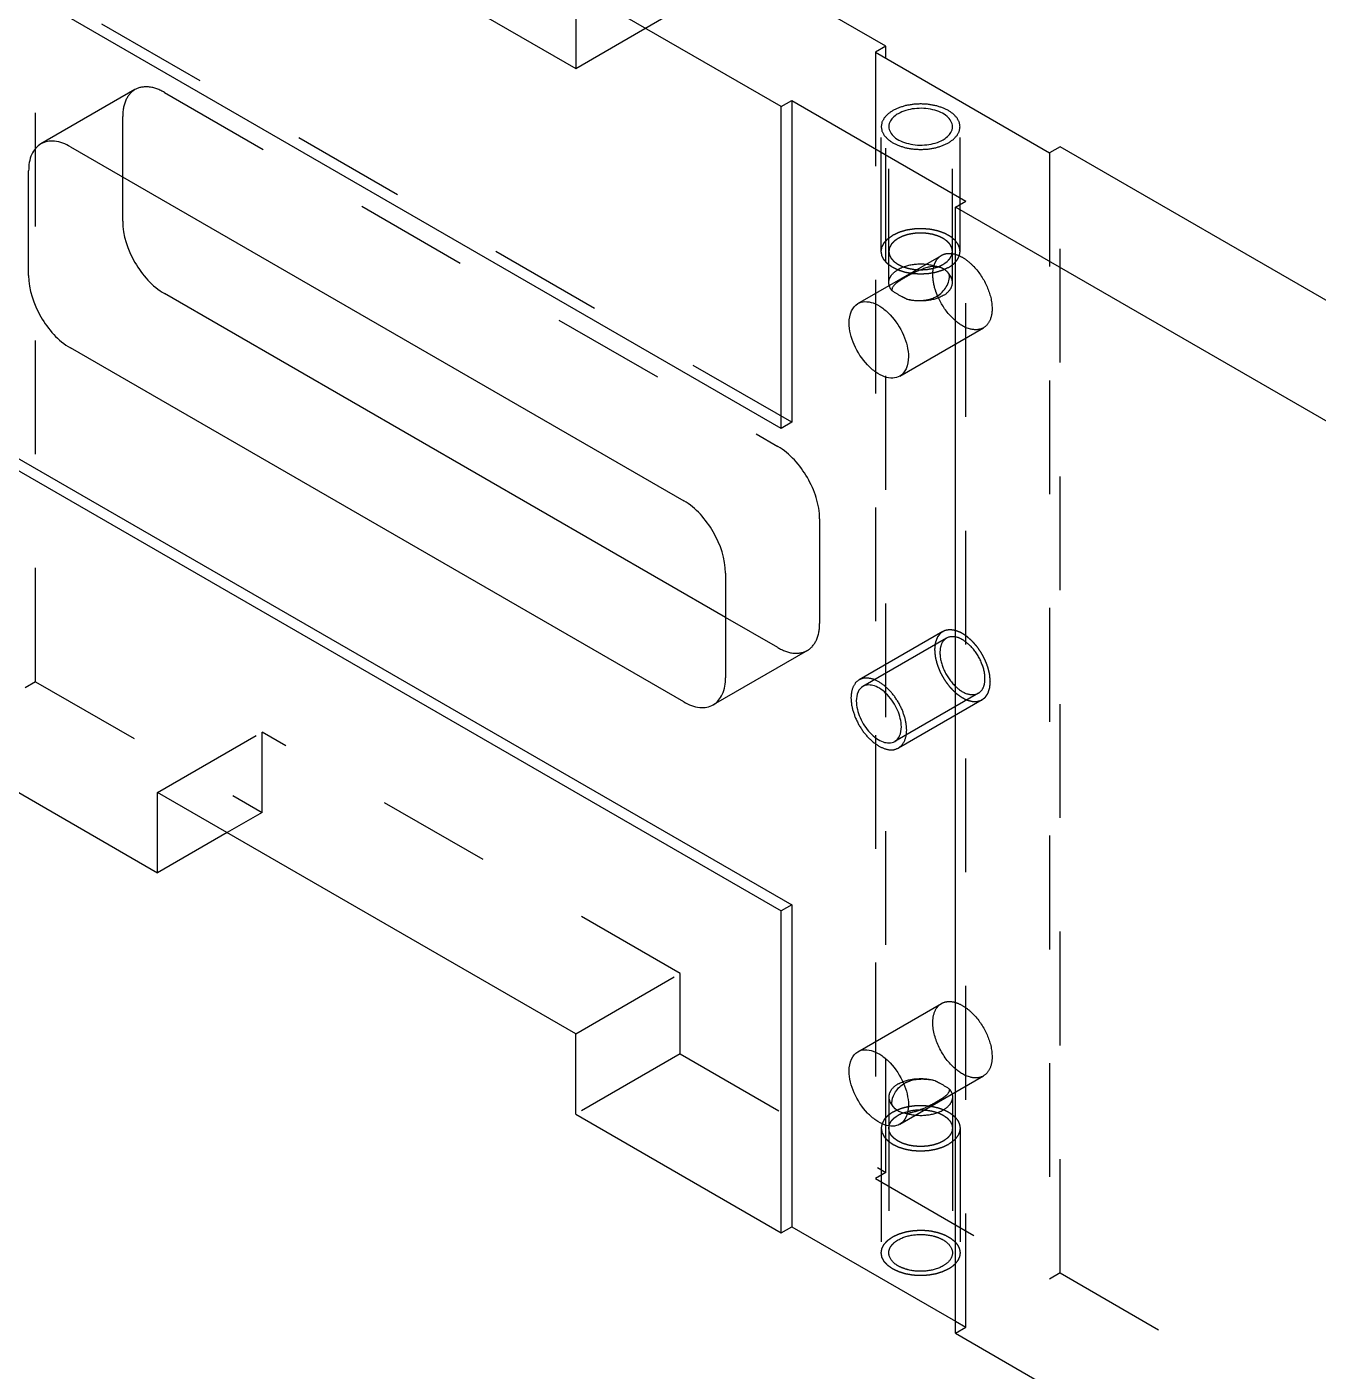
# Model space of a CAD drawing. Header units: millimetres. Extents: x 0 to 840, y 0 to 594.
# Drawn here: x 199.6 to 252, y 68 to 122.5 of the extents above; entities that cross this region are included whole.
import ezdxf

# ---------------------------------------------------------------- set-up
doc = ezdxf.new("R2010")
doc.units = ezdxf.units.MM
doc.header["$LTSCALE"] = 46.2
doc.linetypes.add('HIDDEN', pattern=[0.2, 0.1, -0.1])
doc.layers.get('0').update_dxf_attribs({"linetype": 'CONTINUOUS', "true_color": 0xffffff})
doc.layers.add('ASSI', color=7, linetype='CONTINUOUS', true_color=0xffffff)
doc.layers.add('DEFAULT_2', color=6, linetype='HIDDEN', true_color=0xff00ff)

msp = doc.modelspace()

# ---------------------------------------------------------------- linework, layer by layer
at = {"color": 7, "linetype": 'CONTINUOUS', "true_color": 0xffffff}
for p, q in [((204.871, 130.652), (221.842, 120.854)), ((230.185, 106.239), (195.678, 126.161)), ((234.428, 121.752), (226.084, 126.569)), ((221.842, 124.12), (221.842, 120.854)), ((230.185, 119.303), (221.842, 124.12)), ((234.428, 121.752), (234.004, 121.507)), ((234.428, 121.262), (234.428, 121.752)), ((234.004, 121.507), (241.075, 117.425)), ((230.185, 119.303), (230.61, 119.548)), ((230.61, 119.548), (230.61, 106.484)), ((230.61, 119.548), (237.681, 115.465)), ((230.185, 106.239), (230.185, 119.303)), ((201.335, 117.669), (226.226, 103.299)), ((241.499, 117.67), (241.075, 117.425)), ((285.481, 92.277), (241.499, 117.67)), ((199.638, 112.444), (199.638, 116.689)), ((203.457, 114.648), (203.457, 116.445)), ((237.257, 115.22), (237.681, 115.465)), ((237.257, 69.496), (237.257, 115.22)), ((281.239, 89.828), (237.257, 115.22)), ((227.923, 98.563), (205.154, 111.709)), ((226.226, 95.134), (201.335, 109.504)), ((195.678, 106.565), (230.185, 86.643)), ((196.103, 106.81), (230.61, 86.888)), ((230.61, 106.484), (230.185, 106.239)), ((227.923, 100.36), (227.923, 96.114)), ((195.678, 93.501), (204.871, 88.194)), ((204.871, 88.194), (204.871, 91.46)), ((221.842, 81.662), (204.871, 91.46)), ((207.699, 89.827), (204.871, 88.194)), ((230.61, 86.888), (230.185, 86.643)), ((230.61, 86.888), (230.61, 73.823)), ((230.185, 73.579), (230.185, 86.643)), ((221.842, 78.396), (221.842, 81.662)), ((221.842, 78.396), (230.185, 73.579)), ((230.185, 73.579), (230.61, 73.823)), ((230.61, 73.823), (237.257, 69.986)), ((237.257, 69.496), (281.239, 44.104))]:
    msp.add_line(p, q, dxfattribs=at)
at = {"color": 3, "linetype": 'CONTINUOUS', "true_color": 0x00ff00}
for points, knots in [([(234.711, 119.139), (234.678, 119.116), (234.628, 119.082), (234.563, 119.035), (234.509, 119.001), (234.477, 118.96), (234.438, 118.921), (234.403, 118.881), (234.361, 118.842), (234.343, 118.798), (234.319, 118.755), (234.298, 118.712), (234.269, 118.67), (234.267, 118.623), (234.257, 118.578), (234.251, 118.532), (234.238, 118.486), (234.251, 118.441), (234.257, 118.396), (234.266, 118.352), (234.268, 118.306), (234.297, 118.264), (234.317, 118.22), (234.342, 118.178), (234.359, 118.133), (234.401, 118.095), (234.436, 118.054), (234.474, 118.015), (234.506, 117.974), (234.561, 117.94), (234.61, 117.904), (234.661, 117.869), (234.708, 117.831), (234.772, 117.805), (234.831, 117.775), (234.893, 117.748), (234.95, 117.716), (235.022, 117.698), (235.113, 117.669), (235.224, 117.628), (235.378, 117.61), (235.523, 117.575), (235.685, 117.574), (235.843, 117.557), (235.997, 117.574), (236.155, 117.574), (236.301, 117.609), (236.456, 117.627), (236.588, 117.677), (236.732, 117.712), (236.849, 117.776), (236.933, 117.814), (236.974, 117.833)], [0, 0, 0, 0, 0.03125, 0.046875, 0.0625, 0.078125, 0.09375, 0.109375, 0.125, 0.140625, 0.15625, 0.171875, 0.1875, 0.203125, 0.21875, 0.234375, 0.25, 0.265625, 0.28125, 0.296875, 0.3125, 0.328125, 0.34375, 0.359375, 0.375, 0.390625, 0.40625, 0.421875, 0.4375, 0.453125, 0.46875, 0.484375, 0.5, 0.515625, 0.53125, 0.546875, 0.5625, 0.578125, 0.59375, 0.625, 0.65625, 0.6875, 0.71875, 0.75, 0.78125, 0.8125, 0.84375, 0.875, 0.90625, 0.9375, 0.96875, 1, 1, 1, 1]), ([(236.974, 117.833), (237.007, 117.856), (237.057, 117.891), (237.121, 117.938), (237.176, 117.971), (237.208, 118.012), (237.246, 118.052), (237.281, 118.092), (237.324, 118.13), (237.341, 118.175), (237.366, 118.217), (237.387, 118.261), (237.415, 118.303), (237.417, 118.349), (237.427, 118.395), (237.433, 118.44), (237.447, 118.486), (237.433, 118.531), (237.428, 118.576), (237.418, 118.621), (237.416, 118.666), (237.388, 118.709), (237.367, 118.752), (237.343, 118.795), (237.326, 118.839), (237.284, 118.878), (237.249, 118.918), (237.21, 118.957), (237.179, 118.999), (237.123, 119.033), (237.075, 119.069), (237.023, 119.103), (236.977, 119.141), (236.912, 119.167), (236.853, 119.197), (236.792, 119.225), (236.735, 119.256), (236.663, 119.275), (236.572, 119.303), (236.461, 119.344), (236.306, 119.363), (236.161, 119.397), (236, 119.398), (235.842, 119.416), (235.688, 119.398), (235.529, 119.398), (235.383, 119.363), (235.229, 119.346), (235.097, 119.295), (234.952, 119.261), (234.835, 119.196), (234.752, 119.159), (234.711, 119.139)], [0, 0, 0, 0, 0.03125, 0.046875, 0.0625, 0.078125, 0.09375, 0.109375, 0.125, 0.140625, 0.15625, 0.171875, 0.1875, 0.203125, 0.21875, 0.234375, 0.25, 0.265625, 0.28125, 0.296875, 0.3125, 0.328125, 0.34375, 0.359375, 0.375, 0.390625, 0.40625, 0.421875, 0.4375, 0.453125, 0.46875, 0.484375, 0.5, 0.515625, 0.53125, 0.546875, 0.5625, 0.578125, 0.59375, 0.625, 0.65625, 0.6875, 0.71875, 0.75, 0.78125, 0.8125, 0.84375, 0.875, 0.90625, 0.9375, 0.96875, 1, 1, 1, 1]), ([(235.277, 93.991), (235.273, 94.036), (235.268, 94.102), (235.26, 94.191), (235.258, 94.256), (235.238, 94.328), (235.217, 94.421), (235.197, 94.538), (235.136, 94.681), (235.094, 94.824), (235.014, 94.964), (234.95, 95.11), (234.858, 95.234), (234.779, 95.371), (234.676, 95.48), (234.583, 95.605), (234.492, 95.681), (234.421, 95.746), (234.37, 95.799), (234.313, 95.834), (234.257, 95.874), (234.201, 95.911), (234.145, 95.955), (234.09, 95.975), (234.035, 96.002), (233.981, 96.026), (233.925, 96.057), (233.873, 96.064), (233.82, 96.077), (233.767, 96.088), (233.713, 96.105), (233.666, 96.098), (233.616, 96.098), (233.568, 96.095), (233.518, 96.098), (233.476, 96.077), (233.432, 96.063), (233.389, 96.045), (233.343, 96.034), (233.311, 96), (233.275, 95.972), (233.241, 95.942), (233.202, 95.917), (233.18, 95.872), (233.153, 95.832), (233.128, 95.79), (233.098, 95.752), (233.085, 95.697), (233.068, 95.647), (233.053, 95.594), (233.033, 95.546), (233.031, 95.481), (233.023, 95.4), (233.018, 95.338), (233.014, 95.298)], [0, 0, 0, 0, 0.03125, 0.046875, 0.0625, 0.078125, 0.09375, 0.125, 0.15625, 0.1875, 0.21875, 0.25, 0.28125, 0.3125, 0.34375, 0.375, 0.40625, 0.421875, 0.4375, 0.453125, 0.46875, 0.484375, 0.5, 0.515625, 0.53125, 0.546875, 0.5625, 0.578125, 0.59375, 0.609375, 0.625, 0.640625, 0.65625, 0.671875, 0.6875, 0.703125, 0.71875, 0.734375, 0.75, 0.765625, 0.78125, 0.796875, 0.8125, 0.828125, 0.84375, 0.859375, 0.875, 0.890625, 0.90625, 0.921875, 0.9375, 0.953125, 0.96875, 1, 1, 1, 1]), ([(233.014, 95.298), (233.017, 95.253), (233.022, 95.187), (233.031, 95.098), (233.032, 95.032), (233.052, 94.961), (233.073, 94.868), (233.093, 94.751), (233.154, 94.608), (233.197, 94.465), (233.277, 94.325), (233.34, 94.179), (233.433, 94.054), (233.512, 93.918), (233.615, 93.808), (233.708, 93.684), (233.799, 93.608), (233.869, 93.543), (233.921, 93.49), (233.978, 93.455), (234.033, 93.415), (234.089, 93.378), (234.145, 93.334), (234.2, 93.314), (234.255, 93.286), (234.31, 93.263), (234.366, 93.232), (234.418, 93.225), (234.471, 93.211), (234.523, 93.201), (234.578, 93.184), (234.625, 93.191), (234.674, 93.191), (234.722, 93.194), (234.773, 93.191), (234.814, 93.212), (234.859, 93.226), (234.901, 93.244), (234.948, 93.255), (234.98, 93.289), (235.016, 93.316), (235.05, 93.347), (235.088, 93.371), (235.111, 93.417), (235.138, 93.457), (235.163, 93.499), (235.193, 93.536), (235.205, 93.592), (235.222, 93.642), (235.237, 93.695), (235.257, 93.743), (235.259, 93.808), (235.268, 93.888), (235.273, 93.95), (235.277, 93.991)], [0, 0, 0, 0, 0.03125, 0.046875, 0.0625, 0.078125, 0.09375, 0.125, 0.15625, 0.1875, 0.21875, 0.25, 0.28125, 0.3125, 0.34375, 0.375, 0.40625, 0.421875, 0.4375, 0.453125, 0.46875, 0.484375, 0.5, 0.515625, 0.53125, 0.546875, 0.5625, 0.578125, 0.59375, 0.609375, 0.625, 0.640625, 0.65625, 0.671875, 0.6875, 0.703125, 0.71875, 0.734375, 0.75, 0.765625, 0.78125, 0.796875, 0.8125, 0.828125, 0.84375, 0.859375, 0.875, 0.890625, 0.90625, 0.921875, 0.9375, 0.953125, 0.96875, 1, 1, 1, 1])]:
    msp.add_open_spline(points, degree=3, knots=knots, dxfattribs=at)
at = {"color": 7, "linetype": 'CONTINUOUS', "true_color": 0xffffff}
for points, knots in [([(201.335, 117.669), (201.137, 117.784), (200.74, 117.949), (200.297, 117.882), (200.135, 117.788)], [0, 0, 0, 0, 0.550783, 1, 1, 1, 1]), ([(200.135, 117.788), (199.973, 117.695), (199.694, 117.344), (199.638, 116.919), (199.638, 116.689)], [0, 0, 0, 0, 0.449215, 1, 1, 1, 1]), ([(203.457, 114.648), (203.457, 114.066), (203.854, 112.918), (204.65, 112), (205.154, 111.709)], [0, 0, 0, 0, 0.500001, 1, 1, 1, 1]), ([(199.638, 112.444), (199.638, 111.862), (200.036, 110.713), (200.832, 109.795), (201.335, 109.504)], [0, 0, 0, 0, 0.500001, 1, 1, 1, 1]), ([(227.923, 100.36), (227.923, 100.941), (227.525, 102.09), (226.729, 103.008), (226.226, 103.299)], [0, 0, 0, 0, 0.500001, 1, 1, 1, 1]), ([(227.426, 95.015), (227.587, 95.109), (227.867, 95.459), (227.923, 95.885), (227.923, 96.114)], [0, 0, 0, 0, 0.449215, 1, 1, 1, 1]), ([(226.226, 95.134), (226.424, 95.02), (226.821, 94.855), (227.264, 94.922), (227.426, 95.015)], [0, 0, 0, 0, 0.550783, 1, 1, 1, 1])]:
    msp.add_open_spline(points, degree=3, knots=knots, dxfattribs=at)
msp.add_open_spline([(235.123, 78.445), (235.184, 78.468), (235.252, 78.49), (235.324, 78.509)], degree=3, dxfattribs=at)
at = {"layer": 'ASSI', "color": 6, "linetype": 'HIDDEN', "true_color": 0xff00ff}
for p, q in [((234.55, 112.157), (234.55, 118.486)), ((237.134, 112.157), (237.134, 118.486)), ((233.295, 111.304), (236.689, 113.263)), ((234.995, 108.359), (238.389, 110.319)), ((236.893, 97.723), (233.499, 95.763)), ((238.185, 95.485), (234.791, 93.525)), ((233.295, 80.93), (236.689, 82.889)), ((234.995, 77.985), (238.389, 79.945)), ((234.55, 79.092), (234.55, 72.762)), ((237.134, 79.092), (237.134, 72.762))]:
    msp.add_line(p, q, dxfattribs=at)
at = {"layer": 'ASSI', "color": 7, "linetype": 'CONTINUOUS', "true_color": 0xffffff}
msp.add_arc((235.151, 79.705), 1.288, 275.4138, 276.8098, dxfattribs=at)
at = {"layer": 'ASSI', "color": 6, "linetype": 'HIDDEN', "true_color": 0xff00ff}
msp.add_arc((235.133, 79.851), 1.436, 276.8429, 279.9359, dxfattribs=at)
at = {"layer": 'ASSI', "color": 7, "linetype": 'CONTINUOUS', "true_color": 0xffffff}
for points, knots in [([(234.929, 119.014), (234.903, 118.999), (234.808, 118.939), (234.723, 118.865), (234.671, 118.801)], [0, 0, 0, 0, 0.268125, 1, 1, 1, 1]), ([(237.134, 118.486), (237.134, 118.642), (236.973, 118.891), (236.654, 119.078), (236.21, 119.229), (235.606, 119.258), (235.129, 119.129), (234.929, 119.014)], [0, 0, 0, 0, 0.183283, 0.301485, 0.436217, 0.728925, 1, 1, 1, 1]), ([(234.671, 118.801), (234.652, 118.778), (234.586, 118.685), (234.55, 118.569), (234.55, 118.486)], [0, 0, 0, 0, 0.269519, 1, 1, 1, 1]), ([(234.55, 118.486), (234.55, 118.33), (234.711, 118.081), (235.03, 117.894), (235.474, 117.744), (236.078, 117.714), (236.556, 117.843), (236.756, 117.959)], [0, 0, 0, 0, 0.183283, 0.301485, 0.436217, 0.728925, 1, 1, 1, 1]), ([(237.013, 118.171), (237.033, 118.195), (237.098, 118.288), (237.134, 118.403), (237.134, 118.486)], [0, 0, 0, 0, 0.269519, 1, 1, 1, 1]), ([(236.756, 117.959), (236.782, 117.974), (236.876, 118.033), (236.962, 118.107), (237.013, 118.171)], [0, 0, 0, 0, 0.268125, 1, 1, 1, 1]), ([(233.295, 111.303), (233.38, 111.353), (233.594, 111.407), (233.937, 111.339), (234.288, 111.147), (234.748, 110.739), (235.18, 110.07), (235.347, 109.441), (235.347, 109.137)], [0, 0, 0, 0, 0.087148, 0.186862, 0.304539, 0.43868, 0.730127, 1, 1, 1, 1]), ([(232.943, 110.525), (232.943, 110.688), (232.982, 110.989), (233.181, 111.237), (233.295, 111.303)], [0, 0, 0, 0, 0.550827, 1, 1, 1, 1]), ([(234.995, 108.359), (234.91, 108.31), (234.697, 108.255), (234.354, 108.324), (234.003, 108.516), (233.542, 108.924), (233.11, 109.592), (232.943, 110.222), (232.943, 110.525)], [0, 0, 0, 0, 0.087148, 0.186862, 0.304539, 0.43868, 0.730127, 1, 1, 1, 1]), ([(235.347, 109.137), (235.347, 108.975), (235.308, 108.673), (235.11, 108.425), (234.995, 108.359)], [0, 0, 0, 0, 0.550827, 1, 1, 1, 1]), ([(233.499, 95.763), (233.412, 95.713), (233.262, 95.524), (233.232, 95.295), (233.232, 95.172)], [0, 0, 0, 0, 0.449173, 1, 1, 1, 1]), ([(235.059, 94.117), (235.059, 94.348), (234.932, 94.826), (234.604, 95.334), (234.252, 95.644), (233.93, 95.826), (233.634, 95.841), (233.499, 95.763)], [0, 0, 0, 0, 0.271075, 0.563782, 0.698512, 0.816714, 1, 1, 1, 1]), ([(233.232, 95.172), (233.232, 94.941), (233.359, 94.463), (233.686, 93.954), (234.038, 93.645), (234.36, 93.462), (234.656, 93.448), (234.791, 93.525)], [0, 0, 0, 0, 0.271075, 0.563782, 0.698512, 0.816714, 1, 1, 1, 1]), ([(234.791, 93.525), (234.878, 93.576), (235.029, 93.764), (235.059, 93.993), (235.059, 94.117)], [0, 0, 0, 0, 0.449173, 1, 1, 1, 1]), ([(232.943, 80.151), (232.943, 80.314), (232.982, 80.615), (233.181, 80.863), (233.295, 80.93)], [0, 0, 0, 0, 0.550827, 1, 1, 1, 1]), ([(233.295, 80.93), (233.38, 80.979), (233.594, 81.033), (233.937, 80.965), (234.288, 80.773), (234.748, 80.365), (235.18, 79.697), (235.347, 79.067), (235.347, 78.763)], [0, 0, 0, 0, 0.087148, 0.186862, 0.304539, 0.43868, 0.730127, 1, 1, 1, 1]), ([(234.995, 77.985), (234.91, 77.936), (234.697, 77.881), (234.354, 77.95), (234.003, 78.142), (233.542, 78.55), (233.11, 79.218), (232.943, 79.848), (232.943, 80.151)], [0, 0, 0, 0, 0.087148, 0.186862, 0.304539, 0.43868, 0.730127, 1, 1, 1, 1]), ([(234.683, 78.763), (234.643, 79.007), (234.818, 79.369), (235.077, 79.58), (235.153, 79.627)], [0, 0, 0, 0, 0.735437, 1, 1, 1, 1]), ([(235.347, 78.763), (235.347, 78.601), (235.308, 78.299), (235.11, 78.051), (234.995, 77.985)], [0, 0, 0, 0, 0.550827, 1, 1, 1, 1])]:
    msp.add_open_spline(points, degree=3, knots=knots, dxfattribs=at)
at = {"layer": 'ASSI', "color": 6, "linetype": 'HIDDEN', "true_color": 0xff00ff}
for points, knots in [([(234.55, 112.157), (234.55, 112.257), (234.638, 112.482), (234.822, 112.622), (234.929, 112.684)], [0, 0, 0, 0, 0.449149, 1, 1, 1, 1]), ([(236.412, 112.826), (236.16, 112.897), (235.646, 112.936), (235.14, 112.806), (234.929, 112.684)], [0, 0, 0, 0, 0.51698, 1, 1, 1, 1]), ([(236.412, 112.826), (236.172, 112.803), (235.73, 112.644), (235.322, 112.433), (235.135, 112.322)], [0, 0, 0, 0, 0.524616, 1, 1, 1, 1]), ([(235.273, 111.487), (235.487, 111.437), (235.911, 111.4), (236.654, 111.571), (237.056, 112.15), (237.002, 112.486)], [0, 0, 0, 0, 0.291434, 0.550197, 1, 1, 1, 1]), ([(237.134, 112.157), (237.134, 112.185), (237.123, 112.305), (237.061, 112.416), (237.002, 112.486)], [0, 0, 0, 0, 0.237866, 1, 1, 1, 1]), ([(234.683, 111.828), (234.662, 111.852), (234.59, 111.948), (234.55, 112.069), (234.55, 112.157)], [0, 0, 0, 0, 0.270294, 1, 1, 1, 1]), ([(234.95, 112.204), (234.907, 112.175), (234.786, 112.089), (234.653, 111.929), (234.683, 111.828)], [0, 0, 0, 0, 0.328341, 1, 1, 1, 1]), ([(236.756, 111.629), (236.863, 111.691), (237.046, 111.831), (237.134, 112.056), (237.134, 112.157)], [0, 0, 0, 0, 0.550851, 1, 1, 1, 1]), ([(235.273, 111.487), (235.212, 111.518), (235.011, 111.623), (234.811, 111.734), (234.683, 111.828)], [0, 0, 0, 0, 0.298875, 1, 1, 1, 1]), ([(236.756, 111.629), (236.544, 111.507), (236.039, 111.377), (235.524, 111.416), (235.273, 111.487)], [0, 0, 0, 0, 0.48302, 1, 1, 1, 1]), ([(236.893, 97.723), (236.806, 97.673), (236.656, 97.484), (236.626, 97.255), (236.626, 97.131)], [0, 0, 0, 0, 0.449173, 1, 1, 1, 1]), ([(238.453, 96.076), (238.453, 96.307), (238.326, 96.786), (237.998, 97.294), (237.646, 97.603), (237.324, 97.786), (237.029, 97.801), (236.893, 97.723)], [0, 0, 0, 0, 0.271075, 0.563782, 0.698512, 0.816714, 1, 1, 1, 1]), ([(236.626, 97.131), (236.626, 96.884), (236.769, 96.376), (237.065, 95.947), (237.256, 95.764)], [0, 0, 0, 0, 0.483574, 1, 1, 1, 1]), ([(238.185, 95.485), (238.272, 95.535), (238.423, 95.724), (238.453, 95.953), (238.453, 96.076)], [0, 0, 0, 0, 0.449173, 1, 1, 1, 1]), ([(237.256, 95.764), (237.397, 95.63), (237.677, 95.419), (238.06, 95.413), (238.185, 95.485)], [0, 0, 0, 0, 0.573786, 1, 1, 1, 1]), ([(234.929, 79.619), (235.14, 79.741), (235.646, 79.871), (236.16, 79.832), (236.412, 79.761)], [0, 0, 0, 0, 0.48302, 1, 1, 1, 1]), ([(235.153, 79.627), (235.237, 79.68), (235.632, 79.858), (236.091, 79.836), (236.412, 79.761)], [0, 0, 0, 0, 0.230998, 1, 1, 1, 1]), ([(236.412, 79.761), (236.473, 79.731), (236.674, 79.625), (236.873, 79.514), (237.002, 79.42)], [0, 0, 0, 0, 0.298888, 1, 1, 1, 1]), ([(234.929, 79.619), (234.822, 79.557), (234.638, 79.417), (234.55, 79.192), (234.55, 79.092)], [0, 0, 0, 0, 0.550851, 1, 1, 1, 1]), ([(237.002, 79.42), (237.027, 79.333), (236.916, 79.171), (236.73, 79.039), (236.435, 78.852), (235.993, 78.625), (235.597, 78.474), (235.381, 78.437)], [0, 0, 0, 0, 0.138159, 0.23865, 0.362569, 0.665176, 1, 1, 1, 1]), ([(237.002, 79.42), (237.023, 79.396), (237.094, 79.3), (237.134, 79.179), (237.134, 79.092)], [0, 0, 0, 0, 0.270294, 1, 1, 1, 1]), ([(234.55, 79.092), (234.55, 79.063), (234.562, 78.943), (234.624, 78.832), (234.683, 78.763)], [0, 0, 0, 0, 0.237866, 1, 1, 1, 1]), ([(237.134, 79.092), (237.134, 78.991), (237.046, 78.766), (236.863, 78.626), (236.756, 78.564)], [0, 0, 0, 0, 0.449149, 1, 1, 1, 1]), ([(235.273, 78.422), (235.524, 78.351), (236.039, 78.312), (236.544, 78.442), (236.756, 78.564)], [0, 0, 0, 0, 0.51698, 1, 1, 1, 1]), ([(234.671, 73.077), (234.688, 73.097), (234.763, 73.18), (234.855, 73.247), (234.929, 73.289)], [0, 0, 0, 0, 0.232697, 1, 1, 1, 1]), ([(234.929, 73.289), (235.129, 73.405), (235.606, 73.534), (236.21, 73.505), (236.654, 73.354), (236.973, 73.167), (237.134, 72.918), (237.134, 72.762)], [0, 0, 0, 0, 0.271075, 0.563783, 0.698515, 0.816717, 1, 1, 1, 1]), ([(234.55, 72.762), (234.55, 72.845), (234.586, 72.961), (234.652, 73.053), (234.671, 73.077)], [0, 0, 0, 0, 0.730481, 1, 1, 1, 1]), ([(236.756, 72.235), (236.556, 72.119), (236.078, 71.99), (235.474, 72.019), (235.03, 72.17), (234.711, 72.357), (234.55, 72.606), (234.55, 72.762)], [0, 0, 0, 0, 0.271075, 0.563783, 0.698515, 0.816717, 1, 1, 1, 1]), ([(237.134, 72.762), (237.134, 72.661), (237.046, 72.437), (236.863, 72.296), (236.756, 72.235)], [0, 0, 0, 0, 0.449171, 1, 1, 1, 1])]:
    msp.add_open_spline(points, degree=3, knots=knots, dxfattribs=at)
for points in [[(236.412, 112.826), (236.467, 112.823), (236.522, 112.814), (236.576, 112.8)], [(236.576, 112.8), (236.626, 112.787), (236.676, 112.768), (236.722, 112.745)], [(236.722, 112.745), (236.79, 112.71), (236.853, 112.664), (236.906, 112.609)], [(236.906, 112.609), (236.942, 112.572), (236.974, 112.53), (237.002, 112.486)], [(235.135, 112.322), (235.072, 112.284), (235.01, 112.246), (234.95, 112.204)]]:
    msp.add_open_spline(points, degree=3, dxfattribs=at)
at = {"layer": 'ASSI', "color": 7, "linetype": 'CONTINUOUS', "true_color": 0xffffff}
for points in [[(234.96, 78.504), (234.848, 78.562), (234.749, 78.655), (234.683, 78.763)], [(235.106, 78.449), (235.056, 78.462), (235.007, 78.481), (234.96, 78.504)], [(235.273, 78.422), (235.217, 78.426), (235.161, 78.434), (235.106, 78.449)]]:
    msp.add_open_spline(points, degree=3, dxfattribs=at)
at = {"layer": 'DEFAULT_2', "color": 6, "linetype": 'HIDDEN', "true_color": 0xff00ff}
for p, q in [((199.921, 95.95), (199.921, 141.674)), ((230.61, 106.484), (196.103, 126.406)), ((221.842, 120.854), (226.084, 123.303)), ((234.004, 121.507), (234.004, 75.783)), ((234.428, 76.028), (234.428, 121.262)), ((203.954, 119.993), (200.135, 117.788)), ((205.154, 119.874), (230.044, 105.504)), ((203.457, 116.445), (203.457, 118.894)), ((234.242, 113.423), (234.242, 118.486)), ((237.442, 113.423), (237.442, 118.486)), ((241.075, 117.425), (241.075, 71.701)), ((241.499, 71.946), (241.499, 117.67)), ((237.681, 69.741), (237.681, 115.465)), ((231.741, 102.564), (231.741, 98.318)), ((230.044, 97.339), (227.923, 98.563)), ((236.739, 97.99), (233.345, 96.03)), ((231.244, 97.22), (227.426, 95.015)), ((199.921, 95.95), (199.497, 95.705)), ((199.921, 95.95), (209.114, 90.643)), ((238.339, 95.218), (234.945, 93.259)), ((204.871, 91.46), (209.114, 93.909)), ((209.114, 90.643), (209.114, 93.909)), ((226.084, 84.111), (209.114, 93.909)), ((209.114, 90.643), (207.699, 89.827)), ((221.842, 81.662), (226.084, 84.111)), ((226.084, 80.845), (226.084, 84.111)), ((226.084, 80.845), (221.842, 78.396)), ((226.084, 80.845), (234.428, 76.028)), ((234.242, 77.826), (234.242, 72.762)), ((237.442, 77.826), (237.442, 72.762)), ((234.428, 76.028), (234.004, 75.783)), ((234.004, 75.783), (241.075, 71.701)), ((241.499, 71.946), (241.075, 71.701)), ((241.499, 71.946), (285.481, 46.553)), ((237.257, 69.986), (237.681, 69.741)), ((237.257, 69.496), (237.681, 69.741))]:
    msp.add_line(p, q, dxfattribs=at)
msp.add_arc((237.432, 112.539), 1.091, 164.901, 168.3162, dxfattribs=at)
for points, knots in [([(205.154, 119.874), (204.955, 119.988), (204.559, 120.153), (204.116, 120.086), (203.954, 119.993)], [0, 0, 0, 0, 0.550783, 1, 1, 1, 1]), ([(203.954, 119.993), (203.792, 119.899), (203.512, 119.549), (203.457, 119.123), (203.457, 118.894)], [0, 0, 0, 0, 0.449215, 1, 1, 1, 1]), ([(236.974, 112.769), (236.933, 112.75), (236.873, 112.721), (236.792, 112.684), (236.735, 112.653), (236.663, 112.634), (236.572, 112.606), (236.461, 112.565), (236.306, 112.546), (236.161, 112.511), (236, 112.511), (235.842, 112.493), (235.688, 112.511), (235.53, 112.511), (235.383, 112.545), (235.229, 112.563), (235.118, 112.604), (235.026, 112.632), (234.955, 112.651), (234.896, 112.683), (234.833, 112.711), (234.773, 112.741), (234.707, 112.768), (234.662, 112.805), (234.611, 112.839), (234.563, 112.874), (234.509, 112.907), (234.477, 112.949), (234.438, 112.988), (234.403, 113.028), (234.361, 113.067), (234.343, 113.111), (234.319, 113.154), (234.298, 113.197), (234.269, 113.239), (234.267, 113.286), (234.257, 113.331), (234.251, 113.377), (234.238, 113.423), (234.251, 113.467), (234.257, 113.512), (234.266, 113.557), (234.268, 113.602), (234.297, 113.645), (234.317, 113.688), (234.342, 113.731), (234.359, 113.776), (234.401, 113.814), (234.436, 113.854), (234.474, 113.894), (234.506, 113.935), (234.561, 113.969), (234.626, 114.017), (234.677, 114.052), (234.711, 114.076)], [0, 0, 0, 0, 0.03125, 0.046875, 0.0625, 0.078125, 0.09375, 0.125, 0.15625, 0.1875, 0.21875, 0.25, 0.28125, 0.3125, 0.34375, 0.375, 0.40625, 0.421875, 0.4375, 0.453125, 0.46875, 0.484375, 0.5, 0.515625, 0.53125, 0.546875, 0.5625, 0.578125, 0.59375, 0.609375, 0.625, 0.640625, 0.65625, 0.671875, 0.6875, 0.703125, 0.71875, 0.734375, 0.75, 0.765625, 0.78125, 0.796875, 0.8125, 0.828125, 0.84375, 0.859375, 0.875, 0.890625, 0.90625, 0.921875, 0.9375, 0.953125, 0.96875, 1, 1, 1, 1]), ([(237.257, 113.854), (237.223, 113.884), (237.154, 113.943), (237.07, 114.018), (236.976, 114.067), (236.909, 114.104), (236.845, 114.145), (236.765, 114.172), (236.687, 114.201), (236.61, 114.23), (236.529, 114.257), (236.439, 114.274), (236.352, 114.293), (236.235, 114.322), (236.081, 114.328), (235.93, 114.348), (235.804, 114.341), (235.71, 114.338), (235.615, 114.337), (235.525, 114.325), (235.436, 114.311), (235.347, 114.297), (235.257, 114.284), (235.174, 114.257), (235.091, 114.232), (234.977, 114.201), (234.857, 114.144), (234.759, 114.098), (234.711, 114.076)], [0, 0, 0, 0, 0.0625, 0.125, 0.15625, 0.1875, 0.21875, 0.25, 0.28125, 0.3125, 0.34375, 0.375, 0.40625, 0.4375, 0.5, 0.5625, 0.59375, 0.625, 0.65625, 0.6875, 0.71875, 0.75, 0.78125, 0.8125, 0.84375, 0.875, 0.9375, 1, 1, 1, 1]), ([(236.756, 112.895), (236.783, 112.914), (236.823, 112.942), (236.875, 112.98), (236.919, 113.006), (236.945, 113.04), (236.976, 113.072), (237.004, 113.104), (237.038, 113.135), (237.053, 113.171), (237.072, 113.205), (237.089, 113.241), (237.112, 113.275), (237.114, 113.312), (237.122, 113.349), (237.127, 113.386), (237.138, 113.423), (237.127, 113.459), (237.122, 113.495), (237.115, 113.531), (237.113, 113.568), (237.09, 113.602), (237.074, 113.637), (237.054, 113.672), (237.04, 113.708), (237.006, 113.739), (236.978, 113.771), (236.947, 113.803), (236.922, 113.836), (236.877, 113.864), (236.823, 113.902), (236.761, 113.954), (236.656, 113.994), (236.565, 114.046), (236.448, 114.075), (236.342, 114.116), (236.217, 114.13), (236.1, 114.158), (235.97, 114.159), (235.842, 114.173), (235.717, 114.159), (235.59, 114.159), (235.472, 114.131), (235.347, 114.117), (235.24, 114.076), (235.124, 114.048), (235.029, 113.996), (234.962, 113.966), (234.929, 113.95)], [0, 0, 0, 0, 0.03125, 0.046875, 0.0625, 0.078125, 0.09375, 0.109375, 0.125, 0.140625, 0.15625, 0.171875, 0.1875, 0.203125, 0.21875, 0.234375, 0.25, 0.265625, 0.28125, 0.296875, 0.3125, 0.328125, 0.34375, 0.359375, 0.375, 0.390625, 0.40625, 0.421875, 0.4375, 0.453125, 0.46875, 0.5, 0.53125, 0.5625, 0.59375, 0.625, 0.65625, 0.6875, 0.71875, 0.75, 0.78125, 0.8125, 0.84375, 0.875, 0.90625, 0.9375, 0.96875, 1, 1, 1, 1]), ([(234.929, 113.95), (234.902, 113.931), (234.862, 113.903), (234.809, 113.865), (234.766, 113.839), (234.74, 113.805), (234.709, 113.774), (234.68, 113.741), (234.646, 113.71), (234.632, 113.674), (234.612, 113.64), (234.595, 113.605), (234.572, 113.571), (234.57, 113.533), (234.563, 113.496), (234.558, 113.459), (234.547, 113.422), (234.557, 113.386), (234.562, 113.35), (234.57, 113.314), (234.571, 113.277), (234.594, 113.243), (234.611, 113.208), (234.63, 113.173), (234.644, 113.138), (234.678, 113.106), (234.706, 113.074), (234.737, 113.042), (234.763, 113.009), (234.807, 112.981), (234.861, 112.943), (234.924, 112.892), (235.028, 112.851), (235.119, 112.799), (235.237, 112.77), (235.343, 112.73), (235.468, 112.715), (235.585, 112.687), (235.715, 112.686), (235.843, 112.672), (235.967, 112.686), (236.095, 112.686), (236.213, 112.714), (236.338, 112.729), (236.444, 112.769), (236.561, 112.797), (236.656, 112.849), (236.723, 112.879), (236.756, 112.895)], [0, 0, 0, 0, 0.03125, 0.046875, 0.0625, 0.078125, 0.09375, 0.109375, 0.125, 0.140625, 0.15625, 0.171875, 0.1875, 0.203125, 0.21875, 0.234375, 0.25, 0.265625, 0.28125, 0.296875, 0.3125, 0.328125, 0.34375, 0.359375, 0.375, 0.390625, 0.40625, 0.421875, 0.4375, 0.453125, 0.46875, 0.5, 0.53125, 0.5625, 0.59375, 0.625, 0.65625, 0.6875, 0.71875, 0.75, 0.78125, 0.8125, 0.84375, 0.875, 0.90625, 0.9375, 0.96875, 1, 1, 1, 1]), ([(237.257, 112.991), (237.282, 113.025), (237.321, 113.076), (237.369, 113.144), (237.388, 113.199), (237.415, 113.252), (237.427, 113.308), (237.433, 113.365), (237.447, 113.422), (237.433, 113.477), (237.428, 113.532), (237.417, 113.588), (237.389, 113.642), (237.37, 113.698), (237.322, 113.768), (237.282, 113.82), (237.257, 113.854)], [0, 0, 0, 0, 0.125, 0.1875, 0.25, 0.3125, 0.375, 0.4375, 0.5, 0.5625, 0.625, 0.6875, 0.75, 0.8125, 0.875, 1, 1, 1, 1]), ([(236.441, 112.989), (236.456, 113.018), (236.517, 113.126), (236.61, 113.217), (236.689, 113.263)], [0, 0, 0, 0, 0.264371, 1, 1, 1, 1]), ([(236.689, 113.263), (236.774, 113.312), (236.988, 113.367), (237.331, 113.298), (237.682, 113.107), (238.142, 112.698), (238.574, 112.03), (238.741, 111.4), (238.741, 111.097)], [0, 0, 0, 0, 0.087148, 0.186862, 0.304539, 0.43868, 0.730127, 1, 1, 1, 1]), ([(236.529, 111.623), (236.498, 111.695), (236.395, 111.972), (236.337, 112.268), (236.337, 112.485)], [0, 0, 0, 0, 0.266801, 1, 1, 1, 1]), ([(237.256, 110.605), (237.18, 110.671), (236.881, 110.965), (236.652, 111.329), (236.529, 111.623)], [0, 0, 0, 0, 0.239951, 1, 1, 1, 1]), ([(238.741, 111.097), (238.741, 110.934), (238.702, 110.633), (238.504, 110.385), (238.389, 110.319)], [0, 0, 0, 0, 0.550827, 1, 1, 1, 1]), ([(238.389, 110.319), (238.237, 110.231), (237.782, 110.22), (237.432, 110.454), (237.256, 110.605)], [0, 0, 0, 0, 0.431121, 1, 1, 1, 1]), ([(231.741, 102.564), (231.741, 103.146), (231.344, 104.294), (230.548, 105.213), (230.044, 105.504)], [0, 0, 0, 0, 0.500001, 1, 1, 1, 1]), ([(231.244, 97.22), (231.406, 97.313), (231.685, 97.663), (231.741, 98.089), (231.741, 98.318)], [0, 0, 0, 0, 0.449215, 1, 1, 1, 1]), ([(237.256, 98.032), (237.199, 98.04), (237.129, 98.048), (237.041, 98.065), (236.988, 98.059), (236.924, 98.045), (236.858, 98.036), (236.808, 98.023), (236.767, 97.993), (236.722, 97.969), (236.68, 97.941), (236.644, 97.926), (236.623, 97.889), (236.589, 97.849), (236.558, 97.805), (236.523, 97.765), (236.501, 97.712), (236.477, 97.64), (236.45, 97.572), (236.432, 97.513), (236.426, 97.408), (236.415, 97.325), (236.408, 97.257)], [0, 0, 0, 0, 0.125, 0.15625, 0.1875, 0.25, 0.3125, 0.34375, 0.375, 0.4375, 0.46875, 0.5, 0.53125, 0.5625, 0.625, 0.65625, 0.6875, 0.75, 0.8125, 0.84375, 0.875, 1, 1, 1, 1]), ([(238.671, 95.951), (238.666, 96.002), (238.657, 96.106), (238.648, 96.235), (238.62, 96.345), (238.6, 96.427), (238.584, 96.509), (238.54, 96.62), (238.493, 96.759), (238.427, 96.894), (238.37, 97.001), (238.317, 97.11), (238.227, 97.231), (238.147, 97.361), (238.068, 97.446), (237.992, 97.535), (237.894, 97.641), (237.788, 97.727), (237.706, 97.803), (237.641, 97.84), (237.577, 97.881), (237.491, 97.939), (237.384, 97.98), (237.299, 98.015), (237.256, 98.032)], [0, 0, 0, 0, 0.0625, 0.125, 0.15625, 0.1875, 0.21875, 0.25, 0.3125, 0.375, 0.40625, 0.4375, 0.5, 0.5625, 0.59375, 0.625, 0.6875, 0.75, 0.78125, 0.8125, 0.84375, 0.875, 0.9375, 1, 1, 1, 1]), ([(230.044, 97.339), (230.242, 97.224), (230.639, 97.059), (231.082, 97.126), (231.244, 97.22)], [0, 0, 0, 0, 0.550783, 1, 1, 1, 1]), ([(236.408, 97.257), (236.415, 97.183), (236.425, 97.09), (236.431, 96.98), (236.448, 96.902), (236.475, 96.802), (236.501, 96.684), (236.545, 96.564), (236.596, 96.445), (236.638, 96.323), (236.709, 96.21), (236.771, 96.094), (236.839, 95.982), (236.92, 95.881), (236.994, 95.773), (237.109, 95.65), (237.198, 95.562), (237.256, 95.502)], [0, 0, 0, 0, 0.125, 0.15625, 0.1875, 0.25, 0.3125, 0.375, 0.4375, 0.5, 0.5625, 0.625, 0.6875, 0.75, 0.8125, 0.875, 1, 1, 1, 1]), ([(237.256, 95.502), (237.299, 95.47), (237.384, 95.407), (237.489, 95.326), (237.575, 95.284), (237.639, 95.251), (237.704, 95.213), (237.787, 95.194), (237.87, 95.167), (237.952, 95.149), (238.009, 95.152), (238.067, 95.151), (238.146, 95.146), (238.211, 95.174), (238.279, 95.194), (238.33, 95.211), (238.369, 95.247), (238.411, 95.279), (238.455, 95.308), (238.489, 95.352), (238.52, 95.399), (238.55, 95.446), (238.584, 95.491), (238.599, 95.555), (238.619, 95.614), (238.648, 95.691), (238.657, 95.81), (238.666, 95.904), (238.671, 95.951)], [0, 0, 0, 0, 0.0625, 0.125, 0.15625, 0.1875, 0.21875, 0.25, 0.3125, 0.34375, 0.375, 0.40625, 0.4375, 0.5, 0.53125, 0.5625, 0.59375, 0.625, 0.65625, 0.6875, 0.71875, 0.75, 0.78125, 0.8125, 0.84375, 0.875, 0.9375, 1, 1, 1, 1]), ([(236.689, 82.889), (236.774, 82.938), (236.988, 82.993), (237.331, 82.924), (237.682, 82.733), (238.142, 82.324), (238.574, 81.656), (238.741, 81.027), (238.741, 80.723)], [0, 0, 0, 0, 0.087148, 0.186862, 0.304539, 0.43868, 0.730127, 1, 1, 1, 1]), ([(236.337, 82.111), (236.337, 82.273), (236.377, 82.575), (236.575, 82.823), (236.689, 82.889)], [0, 0, 0, 0, 0.550827, 1, 1, 1, 1]), ([(237.256, 80.231), (236.979, 80.469), (236.548, 81.058), (236.337, 81.765), (236.337, 82.111)], [0, 0, 0, 0, 0.513183, 1, 1, 1, 1]), ([(238.389, 79.945), (238.237, 79.857), (237.782, 79.846), (237.432, 80.08), (237.256, 80.231)], [0, 0, 0, 0, 0.431121, 1, 1, 1, 1]), ([(238.741, 80.723), (238.741, 80.561), (238.702, 80.259), (238.504, 80.011), (238.389, 79.945)], [0, 0, 0, 0, 0.550827, 1, 1, 1, 1]), ([(235.344, 78.704), (235.411, 78.714), (235.544, 78.735), (235.834, 78.757), (236.039, 78.742), (236.184, 78.728)], [0, 0, 0, 0, 0.25, 0.5, 1, 1, 1, 1]), ([(236.184, 78.728), (236.239, 78.719), (236.35, 78.702), (236.508, 78.664), (236.637, 78.628), (236.734, 78.589), (236.811, 78.564), (236.872, 78.529), (236.96, 78.487), (237.058, 78.424), (237.167, 78.345), (237.226, 78.286), (237.257, 78.257)], [0, 0, 0, 0, 0.125, 0.25, 0.375, 0.4375, 0.5, 0.5625, 0.625, 0.75, 0.875, 1, 1, 1, 1]), ([(234.711, 78.479), (234.678, 78.456), (234.628, 78.421), (234.563, 78.374), (234.509, 78.341), (234.477, 78.299), (234.438, 78.26), (234.403, 78.22), (234.361, 78.182), (234.343, 78.137), (234.319, 78.095), (234.298, 78.051), (234.269, 78.009), (234.267, 77.962), (234.257, 77.917), (234.251, 77.871), (234.238, 77.825), (234.251, 77.781), (234.257, 77.736), (234.266, 77.691), (234.268, 77.646), (234.297, 77.603), (234.317, 77.56), (234.342, 77.517), (234.359, 77.473), (234.401, 77.434), (234.436, 77.394), (234.474, 77.355), (234.506, 77.313), (234.561, 77.279), (234.61, 77.243), (234.661, 77.209), (234.708, 77.17), (234.772, 77.144), (234.831, 77.115), (234.893, 77.087), (234.95, 77.056), (235.022, 77.037), (235.113, 77.009), (235.224, 76.968), (235.378, 76.949), (235.523, 76.914), (235.685, 76.914), (235.843, 76.896), (235.997, 76.914), (236.155, 76.914), (236.301, 76.948), (236.456, 76.966), (236.588, 77.017), (236.732, 77.051), (236.849, 77.116), (236.933, 77.153), (236.974, 77.172)], [0, 0, 0, 0, 0.03125, 0.046875, 0.0625, 0.078125, 0.09375, 0.109375, 0.125, 0.140625, 0.15625, 0.171875, 0.1875, 0.203125, 0.21875, 0.234375, 0.25, 0.265625, 0.28125, 0.296875, 0.3125, 0.328125, 0.34375, 0.359375, 0.375, 0.390625, 0.40625, 0.421875, 0.4375, 0.453125, 0.46875, 0.484375, 0.5, 0.515625, 0.53125, 0.546875, 0.5625, 0.578125, 0.59375, 0.625, 0.65625, 0.6875, 0.71875, 0.75, 0.78125, 0.8125, 0.84375, 0.875, 0.90625, 0.9375, 0.96875, 1, 1, 1, 1]), ([(236.756, 77.298), (236.723, 77.283), (236.657, 77.253), (236.565, 77.202), (236.448, 77.173), (236.342, 77.133), (236.217, 77.118), (236.1, 77.09), (235.97, 77.089), (235.842, 77.075), (235.717, 77.089), (235.59, 77.089), (235.472, 77.117), (235.347, 77.132), (235.24, 77.172), (235.123, 77.2), (235.03, 77.253), (234.923, 77.295), (234.862, 77.345), (234.809, 77.383), (234.766, 77.41), (234.74, 77.443), (234.709, 77.475), (234.68, 77.507), (234.646, 77.538), (234.632, 77.574), (234.612, 77.609), (234.595, 77.644), (234.572, 77.678), (234.57, 77.715), (234.563, 77.752), (234.558, 77.789), (234.547, 77.826), (234.557, 77.862), (234.562, 77.898), (234.57, 77.934), (234.571, 77.971), (234.594, 78.005), (234.611, 78.04), (234.63, 78.075), (234.644, 78.111), (234.678, 78.142), (234.706, 78.174), (234.737, 78.206), (234.763, 78.239), (234.808, 78.267), (234.86, 78.306), (234.902, 78.334), (234.929, 78.353)], [0, 0, 0, 0, 0.03125, 0.0625, 0.09375, 0.125, 0.15625, 0.1875, 0.21875, 0.25, 0.28125, 0.3125, 0.34375, 0.375, 0.40625, 0.4375, 0.46875, 0.5, 0.53125, 0.546875, 0.5625, 0.578125, 0.59375, 0.609375, 0.625, 0.640625, 0.65625, 0.671875, 0.6875, 0.703125, 0.71875, 0.734375, 0.75, 0.765625, 0.78125, 0.796875, 0.8125, 0.828125, 0.84375, 0.859375, 0.875, 0.890625, 0.90625, 0.921875, 0.9375, 0.953125, 0.96875, 1, 1, 1, 1]), ([(234.711, 78.479), (234.723, 78.486), (234.745, 78.498), (234.804, 78.529), (234.84, 78.546), (234.871, 78.56)], [0, 0, 0, 0, 0.25, 0.5, 1, 1, 1, 1]), ([(235.836, 78.572), (235.899, 78.568), (235.993, 78.564), (236.118, 78.555), (236.207, 78.536), (236.299, 78.524), (236.386, 78.5), (236.47, 78.473), (236.559, 78.45), (236.628, 78.412), (236.703, 78.379), (236.774, 78.343), (236.831, 78.299), (236.895, 78.259), (236.944, 78.211), (236.987, 78.162), (237.04, 78.114), (237.061, 78.061), (237.091, 78.009), (237.115, 77.956), (237.12, 77.902), (237.134, 77.848), (237.129, 77.792), (237.117, 77.737), (237.115, 77.681), (237.081, 77.63), (237.057, 77.577), (237.025, 77.525), (236.976, 77.477), (236.935, 77.427), (236.858, 77.368), (236.796, 77.327), (236.756, 77.298)], [0, 0, 0, 0, 0.0625, 0.09375, 0.125, 0.15625, 0.1875, 0.21875, 0.25, 0.28125, 0.3125, 0.34375, 0.375, 0.40625, 0.4375, 0.46875, 0.5, 0.53125, 0.5625, 0.59375, 0.625, 0.65625, 0.6875, 0.71875, 0.75, 0.78125, 0.8125, 0.84375, 0.875, 0.90625, 0.9375, 1, 1, 1, 1]), ([(237.257, 78.257), (237.282, 78.223), (237.321, 78.173), (237.369, 78.104), (237.388, 78.049), (237.415, 77.996), (237.427, 77.94), (237.433, 77.883), (237.447, 77.826), (237.433, 77.771), (237.428, 77.716), (237.417, 77.661), (237.389, 77.606), (237.37, 77.55), (237.322, 77.48), (237.282, 77.428), (237.257, 77.394)], [0, 0, 0, 0, 0.125, 0.1875, 0.25, 0.3125, 0.375, 0.4375, 0.5, 0.5625, 0.625, 0.6875, 0.75, 0.8125, 0.875, 1, 1, 1, 1]), ([(234.711, 73.415), (234.759, 73.438), (234.855, 73.482), (234.973, 73.539), (235.087, 73.571), (235.171, 73.595), (235.253, 73.623), (235.343, 73.635), (235.432, 73.65), (235.521, 73.664), (235.611, 73.676), (235.706, 73.677), (235.8, 73.681), (235.926, 73.688), (236.077, 73.668), (236.231, 73.662), (236.348, 73.633), (236.436, 73.614), (236.526, 73.597), (236.606, 73.571), (236.684, 73.542), (236.762, 73.513), (236.842, 73.486), (236.906, 73.445), (236.974, 73.408), (237.067, 73.359), (237.152, 73.283), (237.222, 73.224), (237.257, 73.194)], [0, 0, 0, 0, 0.0625, 0.125, 0.15625, 0.1875, 0.21875, 0.25, 0.28125, 0.3125, 0.34375, 0.375, 0.40625, 0.4375, 0.5, 0.5625, 0.59375, 0.625, 0.65625, 0.6875, 0.71875, 0.75, 0.78125, 0.8125, 0.84375, 0.875, 0.9375, 1, 1, 1, 1]), ([(236.974, 72.109), (236.933, 72.09), (236.873, 72.061), (236.792, 72.024), (236.735, 71.992), (236.663, 71.974), (236.572, 71.945), (236.461, 71.904), (236.306, 71.886), (236.161, 71.851), (236, 71.85), (235.842, 71.832), (235.688, 71.85), (235.53, 71.85), (235.383, 71.885), (235.229, 71.903), (235.118, 71.944), (235.026, 71.972), (234.955, 71.99), (234.896, 72.022), (234.833, 72.05), (234.773, 72.08), (234.707, 72.107), (234.662, 72.144), (234.611, 72.178), (234.563, 72.214), (234.509, 72.247), (234.477, 72.288), (234.438, 72.327), (234.403, 72.368), (234.361, 72.406), (234.343, 72.45), (234.319, 72.493), (234.298, 72.537), (234.269, 72.579), (234.267, 72.625), (234.257, 72.671), (234.251, 72.716), (234.238, 72.762), (234.251, 72.807), (234.257, 72.852), (234.266, 72.896), (234.268, 72.942), (234.297, 72.984), (234.317, 73.028), (234.342, 73.071), (234.359, 73.115), (234.401, 73.154), (234.436, 73.194), (234.474, 73.233), (234.506, 73.274), (234.561, 73.308), (234.626, 73.356), (234.677, 73.392), (234.711, 73.415)], [0, 0, 0, 0, 0.03125, 0.046875, 0.0625, 0.078125, 0.09375, 0.125, 0.15625, 0.1875, 0.21875, 0.25, 0.28125, 0.3125, 0.34375, 0.375, 0.40625, 0.421875, 0.4375, 0.453125, 0.46875, 0.484375, 0.5, 0.515625, 0.53125, 0.546875, 0.5625, 0.578125, 0.59375, 0.609375, 0.625, 0.640625, 0.65625, 0.671875, 0.6875, 0.703125, 0.71875, 0.734375, 0.75, 0.765625, 0.78125, 0.796875, 0.8125, 0.828125, 0.84375, 0.859375, 0.875, 0.890625, 0.90625, 0.921875, 0.9375, 0.953125, 0.96875, 1, 1, 1, 1]), ([(237.257, 73.194), (237.282, 73.16), (237.321, 73.109), (237.369, 73.04), (237.388, 72.986), (237.415, 72.932), (237.427, 72.876), (237.433, 72.82), (237.447, 72.763), (237.433, 72.708), (237.428, 72.652), (237.417, 72.597), (237.389, 72.542), (237.37, 72.486), (237.322, 72.416), (237.282, 72.365), (237.257, 72.33)], [0, 0, 0, 0, 0.125, 0.1875, 0.25, 0.3125, 0.375, 0.4375, 0.5, 0.5625, 0.625, 0.6875, 0.75, 0.8125, 0.875, 1, 1, 1, 1])]:
    msp.add_open_spline(points, degree=3, knots=knots, dxfattribs=at)
for points in [[(236.379, 112.823), (236.394, 112.88), (236.415, 112.936), (236.441, 112.989)], [(236.974, 112.769), (237.028, 112.802), (237.131, 112.868), (237.217, 112.95), (237.257, 112.991)], [(236.337, 112.485), (236.337, 112.577), (236.345, 112.67), (236.364, 112.76)], [(234.871, 78.56), (234.944, 78.59), (235.092, 78.648), (235.259, 78.686), (235.344, 78.704)], [(234.929, 78.353), (234.987, 78.386), (235.05, 78.416), (235.123, 78.445)], [(235.324, 78.509), (235.403, 78.527), (235.57, 78.562), (235.746, 78.57), (235.836, 78.572)], [(237.257, 77.394), (237.218, 77.354), (237.14, 77.278), (237.03, 77.207), (236.974, 77.172)], [(237.257, 72.33), (237.218, 72.291), (237.14, 72.214), (237.03, 72.143), (236.974, 72.109)]]:
    msp.add_open_spline(points, degree=3, dxfattribs=at)

doc.saveas('drawing.dxf')
